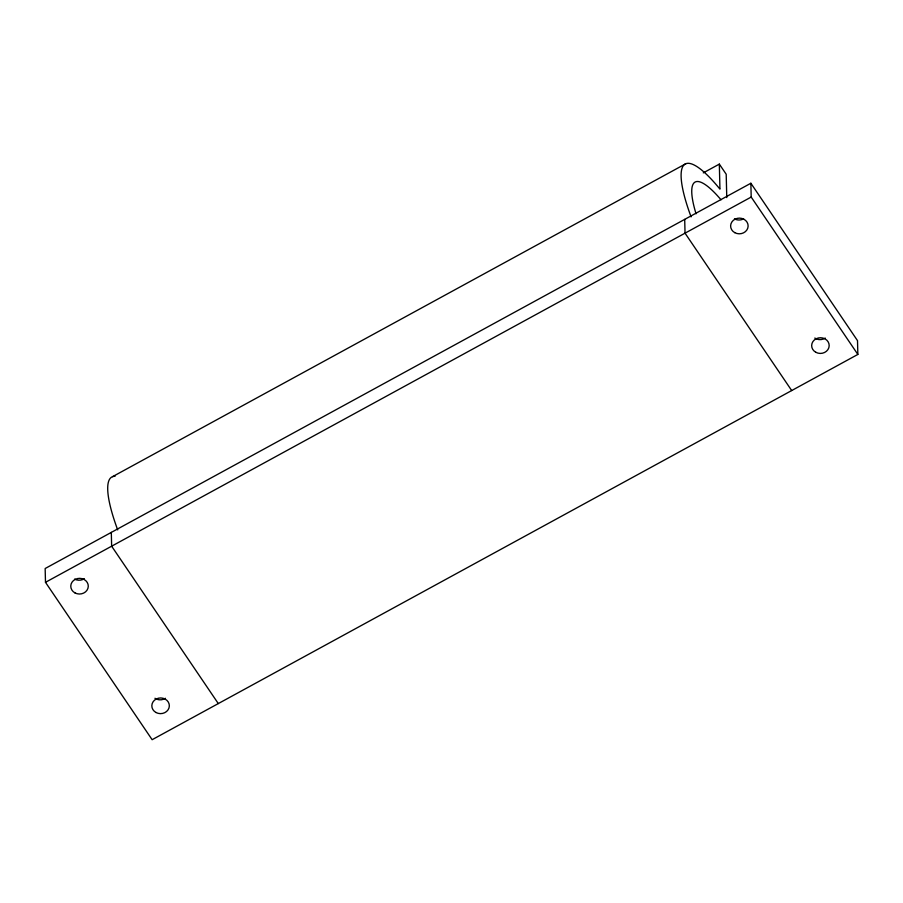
<?xml version="1.0" encoding="UTF-8"?>
<svg xmlns="http://www.w3.org/2000/svg" width="903" height="903" viewBox="0 0 903 903"><rect width="100%" height="100%" fill="white"/><g stroke="black" fill="none" stroke-linecap="round" stroke-linejoin="round"><path stroke-width="1.35" d="M112.548 476.671L685.941 163.646M703.268 172.879L719.33 164.109L726.204 174.245L726.768 197.61M750.867 183.253L45.15 568.518L45.489 582.311L152.133 739.704L857.85 354.439L857.511 340.645L750.867 183.253L751.194 197.057L857.85 354.439M45.489 582.311L751.194 197.057M791.694 390.559L685.038 233.166L684.7 219.373M218.3 703.584L111.645 546.191L111.306 532.398M719.33 164.109L719.939 189.111A108.236 24.076 61.4 0 0 691.088 216.878M117.695 529.892A108.236 24.076 61.4 0 1 115.042 476.31M84.374 578.688A8.759 7.845 -1.4 0 1 74.61 579.094M165.43 698.301A8.759 7.845 -1.4 0 1 154.944 698.279M696.055 213.797A87.625 19.494 61.4 0 1 721.034 199.8M825.274 338.083A8.759 7.845 -1.4 0 1 814.777 338.061M743.564 218.865A8.759 7.845 -1.4 0 1 734.455 218.876M74.938 592.887A8.759 7.845 -1.4 0 0 88.28 586.363A8.759 7.845 -1.4 0 0 75.355 579.308A8.759 7.845 -1.4 0 0 74.938 592.887M155.993 712.501A8.759 7.845 -1.4 0 0 169.335 705.977A8.759 7.845 -1.4 0 0 156.411 698.922A8.759 7.845 -1.4 0 0 155.993 712.501M815.838 352.294A8.759 7.845 -1.4 0 0 829.18 345.759A8.759 7.845 -1.4 0 0 816.256 338.704A8.759 7.845 -1.4 0 0 815.838 352.294M734.782 232.669A8.759 7.845 -1.4 0 0 748.124 226.145A8.759 7.845 -1.4 0 0 735.2 219.09A8.759 7.845 -1.4 0 0 734.782 232.669"/></g></svg>
